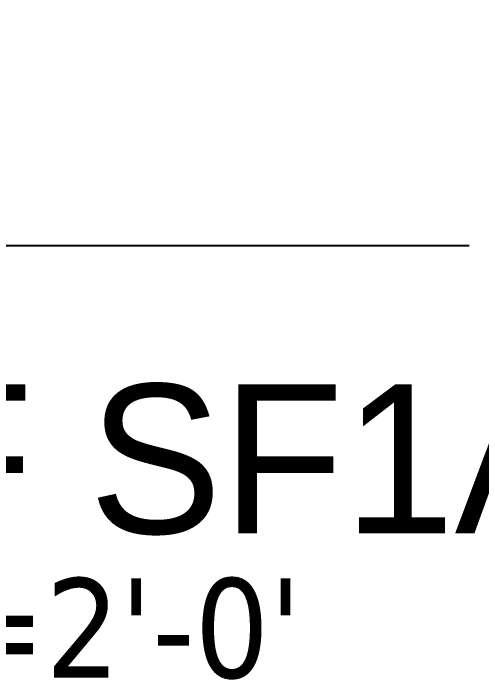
# Model space of a CAD drawing. Header units: inches. Extents: x -5142662 to -4941318, y -3361958 to -3160563.
# Drawn here: x -5041965.1 to -5041927.4, y -3261356.8 to -3261303.2 of the extents above; entities that cross this region are included whole.
import ezdxf

# ---------------------------------------------------------------- set-up
doc = ezdxf.new("R2010")
doc.units = ezdxf.units.IN
doc.header["$LTSCALE"] = 2
doc.header["$MEASUREMENT"] = 0
doc.layers.add('DIM', color=5, linetype='CONTINUOUS')
doc.layers.add('WAll', color=20, linetype='CONTINUOUS')
doc.layers.add('TEXT', color=181, linetype='CONTINUOUS', lineweight=25)
doc.styles.add('S-111', font='tahoma.ttf', dxfattribs={"height": 8})
doc.styles.get("Standard").update_dxf_attribs({"font": 'ARIALN.TTF'})
doc.styles.add('Text', font='GOTHIC.TTF', dxfattribs={"height": 6})
doc.dimstyles.get("Standard").update_dxf_attribs({"dimtxt": 0.18, "dimasz": 0.18, "dimexe": 0.18, "dimexo": 0.0625, "dimgap": 0.09, "dimtad": 0, "dimtih": 1, "dimtoh": 1, "dimdec": 4, "dimzin": 0, "dimdsep": 46, "dimtxsty": 'Standard', "dimcen": 0.09, "dimadec": 0, "dimazin": 0, "dimtfac": 1, "dimtdec": 4, "dimtofl": 0, "dimtmove": 0, "dimatfit": 3, "dimfxl": 1, "dimtolj": 1, "dimtzin": 0, "dimarcsym": 0})

# ---------------------------------------------------------------- blocks, each defined once
blk = doc.blocks.new('JGKJFKFNF')
at = {"layer": 'TEXT'}
for s, height, style, p in [(' SECTION OF SF1AT Y-Y', 12, 'Text', (137019.277, -31724.897)), ('SCALE:1"=2\'-0\'', 8, 'S-111', (137071.077, -31736.494))]:
    blk.add_text(s, height=height, dxfattribs=dict(at, style=style)).set_placement(p)
at = {"layer": 'DIM'}
blk.add_leader([(137079.578, -31683.078), (137114.896, -31701.733), (137156.85, -31701.733)], dimstyle='Standard', override={"dimasz": 2, "dimgap": 2}, dxfattribs=at)

msp = doc.modelspace()

# ---------------------------------------------------------------- block references
at = {"layer": 'WAll'}
msp.add_blockref('JGKJFKFNF', (-5179085.259, -3229620.101), dxfattribs=at)

doc.saveas('drawing.dxf')
